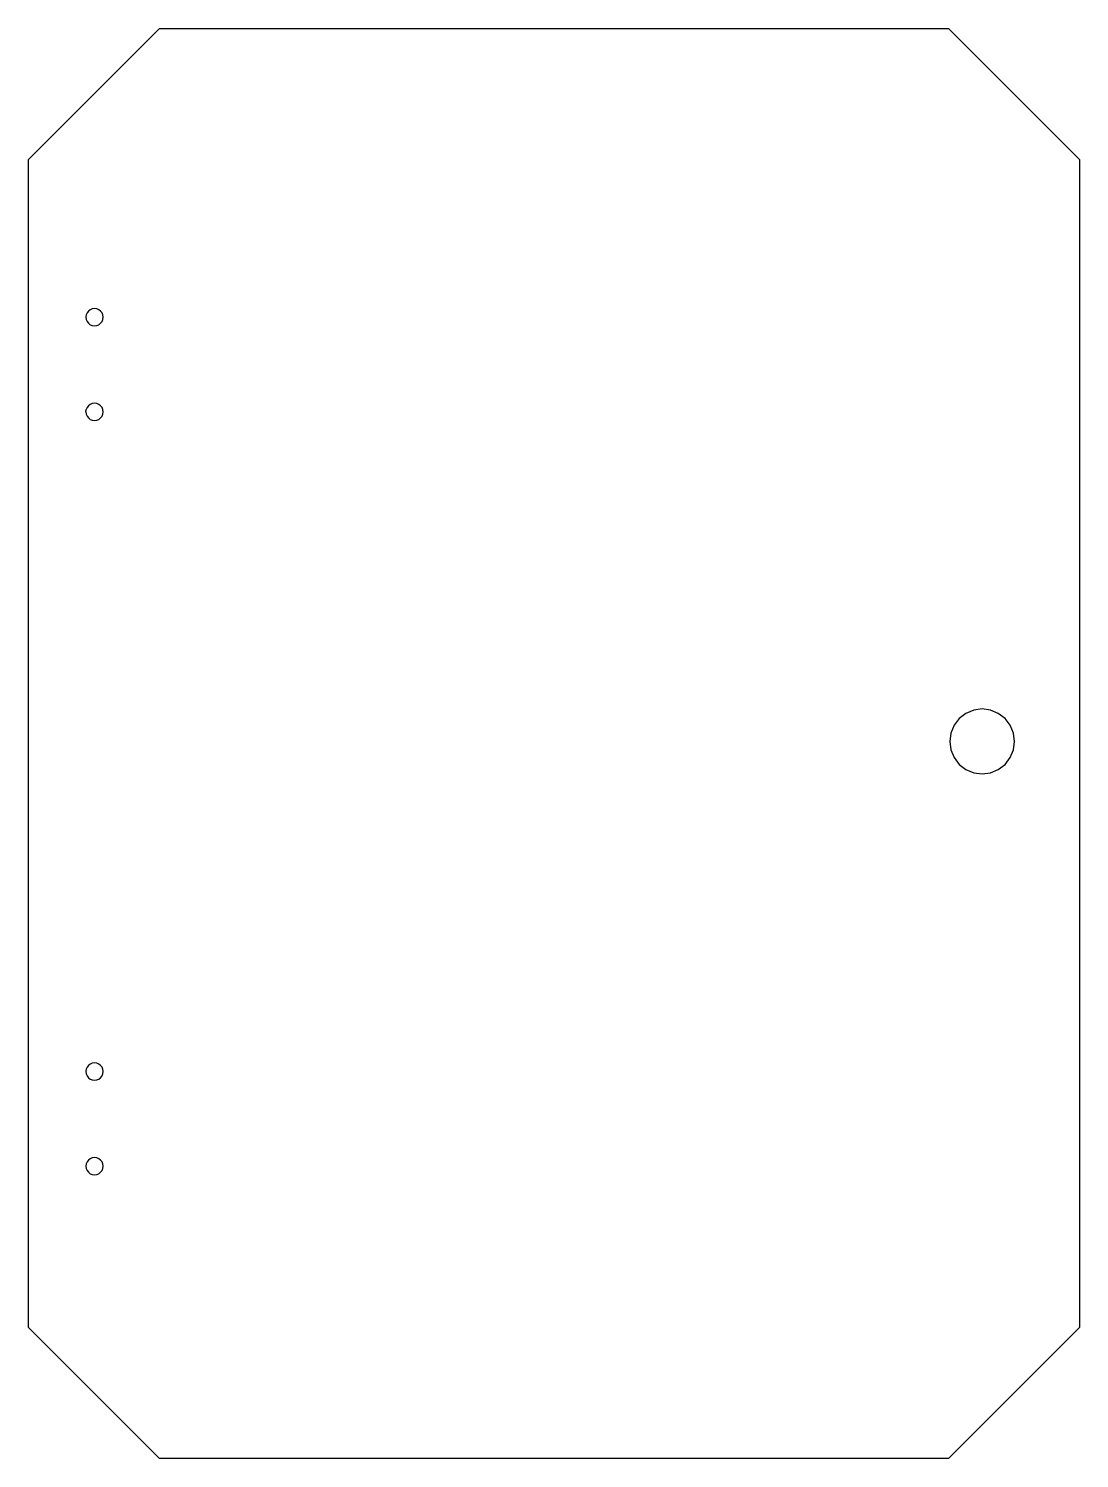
# Model space of a CAD drawing. Extents: x -74 to 121, y -146 to 118.
import ezdxf

# ---------------------------------------------------------------- set-up
doc = ezdxf.new("R2010")
doc.units = 0
doc.layers.get('0').update_dxf_attribs({"linetype": 'CONTINUOUS'})

msp = doc.modelspace()

# ---------------------------------------------------------------- linework, layer by layer
for p, q in [((-73.56, 94.18), (-49.34, 118.4)), ((-49.34, 118.4), (96.62, 118.4)), ((96.62, 118.4), (120.84, 94.18)), ((-73.56, -121.78), (-73.56, 94.18)), ((120.84, 94.18), (120.84, -121.78)), ((-62.49, 66.16), (-62.74, 65.83)), ((-62.16, 66.41), (-62.49, 66.16)), ((-61.77, 66.57), (-62.16, 66.41)), ((-61.36, 66.63), (-61.77, 66.57)), ((-60.94, 66.57), (-61.36, 66.63)), ((-60.56, 66.41), (-60.94, 66.57)), ((-60.23, 66.16), (-60.56, 66.41)), ((-59.97, 65.83), (-60.23, 66.16)), ((-62.9, 65.44), (-62.96, 65.03)), ((-62.96, 65.03), (-62.9, 64.61)), ((-62.74, 65.83), (-62.9, 65.44)), ((-62.9, 64.61), (-62.74, 64.23)), ((-62.74, 64.23), (-62.49, 63.9)), ((-62.49, 63.9), (-62.16, 63.64)), ((-62.16, 63.64), (-61.77, 63.48)), ((-61.77, 63.48), (-61.36, 63.43)), ((-61.36, 63.43), (-60.94, 63.48)), ((-60.94, 63.48), (-60.56, 63.64)), ((-60.56, 63.64), (-60.23, 63.9)), ((-60.23, 63.9), (-59.97, 64.23)), ((-59.81, 65.44), (-59.97, 65.83)), ((-59.97, 64.23), (-59.81, 64.61)), ((-59.76, 65.03), (-59.81, 65.44)), ((-59.81, 64.61), (-59.76, 65.03)), ((-62.96, 47.53), (-62.9, 47.94)), ((-62.74, 48.33), (-62.9, 47.94)), ((-62.49, 48.66), (-62.74, 48.33)), ((-62.16, 48.91), (-62.49, 48.66)), ((-61.77, 49.07), (-62.16, 48.91)), ((-61.36, 49.13), (-61.77, 49.07)), ((-60.94, 49.07), (-61.36, 49.13)), ((-60.56, 48.91), (-60.94, 49.07)), ((-60.23, 48.66), (-60.56, 48.91)), ((-59.97, 48.33), (-60.23, 48.66)), ((-59.81, 47.94), (-59.97, 48.33)), ((-59.76, 47.53), (-59.81, 47.94)), ((-62.96, 47.53), (-62.9, 47.11)), ((-62.9, 47.11), (-62.74, 46.73)), ((-62.74, 46.73), (-62.49, 46.4)), ((-62.49, 46.4), (-62.16, 46.14)), ((-62.16, 46.14), (-61.77, 45.98)), ((-61.77, 45.98), (-61.36, 45.93)), ((-61.36, 45.93), (-60.94, 45.98)), ((-60.94, 45.98), (-60.56, 46.14)), ((-60.56, 46.14), (-60.23, 46.4)), ((-60.23, 46.4), (-59.97, 46.73)), ((-59.97, 46.73), (-59.81, 47.11)), ((-59.81, 47.11), (-59.76, 47.53)), ((101.29, -7.63), (99.84, -8.23)), ((102.84, -7.42), (101.29, -7.63)), ((104.39, -7.63), (102.84, -7.42)), ((105.84, -8.23), (104.39, -7.63)), ((97.64, -10.42), (97.05, -11.87)), ((98.6, -9.18), (97.64, -10.42)), ((99.84, -8.23), (98.6, -9.18)), ((107.08, -9.18), (105.84, -8.23)), ((108.04, -10.42), (107.08, -9.18)), ((108.64, -11.87), (108.04, -10.42)), ((97.05, -11.87), (96.84, -13.42)), ((108.84, -13.42), (108.64, -11.87)), ((96.84, -13.42), (97.05, -14.98)), ((97.05, -14.98), (97.64, -16.42)), ((108.04, -16.42), (108.64, -14.98)), ((108.64, -14.98), (108.84, -13.42)), ((97.64, -16.42), (98.6, -17.67)), ((98.6, -17.67), (99.84, -18.62)), ((105.84, -18.62), (107.08, -17.67)), ((107.08, -17.67), (108.04, -16.42)), ((99.84, -18.62), (101.29, -19.22)), ((101.29, -19.22), (102.84, -19.42)), ((102.84, -19.42), (104.39, -19.22)), ((104.39, -19.22), (105.84, -18.62)), ((-62.74, -73.66), (-62.9, -74.05)), ((-62.49, -73.33), (-62.74, -73.66)), ((-62.16, -73.08), (-62.49, -73.33)), ((-61.77, -72.92), (-62.16, -73.08)), ((-61.36, -72.86), (-61.77, -72.92)), ((-60.94, -72.92), (-61.36, -72.86)), ((-60.56, -73.08), (-60.94, -72.92)), ((-60.23, -73.33), (-60.56, -73.08)), ((-59.97, -73.66), (-60.23, -73.33)), ((-59.81, -74.05), (-59.97, -73.66)), ((-62.9, -74.05), (-62.96, -74.46)), ((-62.96, -74.46), (-62.9, -74.88)), ((-62.9, -74.88), (-62.74, -75.26)), ((-62.74, -75.26), (-62.49, -75.6)), ((-62.49, -75.6), (-62.16, -75.85)), ((-62.16, -75.85), (-61.77, -76.01)), ((-61.77, -76.01), (-61.36, -76.06)), ((-61.36, -76.06), (-60.94, -76.01)), ((-60.94, -76.01), (-60.56, -75.85)), ((-60.56, -75.85), (-60.23, -75.6)), ((-60.23, -75.6), (-59.97, -75.26)), ((-59.97, -75.26), (-59.81, -74.88)), ((-59.76, -74.46), (-59.81, -74.05)), ((-59.81, -74.88), (-59.76, -74.46)), ((-62.9, -91.55), (-62.96, -91.96)), ((-62.96, -91.96), (-62.9, -92.38)), ((-62.74, -91.16), (-62.9, -91.55)), ((-62.9, -92.38), (-62.74, -92.76)), ((-62.49, -90.83), (-62.74, -91.16)), ((-62.16, -90.58), (-62.49, -90.83)), ((-61.77, -90.42), (-62.16, -90.58)), ((-61.36, -90.36), (-61.77, -90.42)), ((-60.94, -90.42), (-61.36, -90.36)), ((-60.56, -90.58), (-60.94, -90.42)), ((-60.23, -90.83), (-60.56, -90.58)), ((-59.97, -91.16), (-60.23, -90.83)), ((-59.81, -91.55), (-59.97, -91.16)), ((-59.97, -92.76), (-59.81, -92.38)), ((-59.76, -91.96), (-59.81, -91.55)), ((-59.81, -92.38), (-59.76, -91.96)), ((-62.74, -92.76), (-62.49, -93.1)), ((-62.49, -93.1), (-62.16, -93.35)), ((-62.16, -93.35), (-61.77, -93.51)), ((-61.77, -93.51), (-61.36, -93.56)), ((-61.36, -93.56), (-60.94, -93.51)), ((-60.94, -93.51), (-60.56, -93.35)), ((-60.56, -93.35), (-60.23, -93.1)), ((-60.23, -93.1), (-59.97, -92.76)), ((-49.34, -146), (-73.56, -121.78)), ((120.84, -121.78), (96.62, -146)), ((96.62, -146), (-49.34, -146))]:
    msp.add_line(p, q)

doc.saveas('drawing.dxf')
